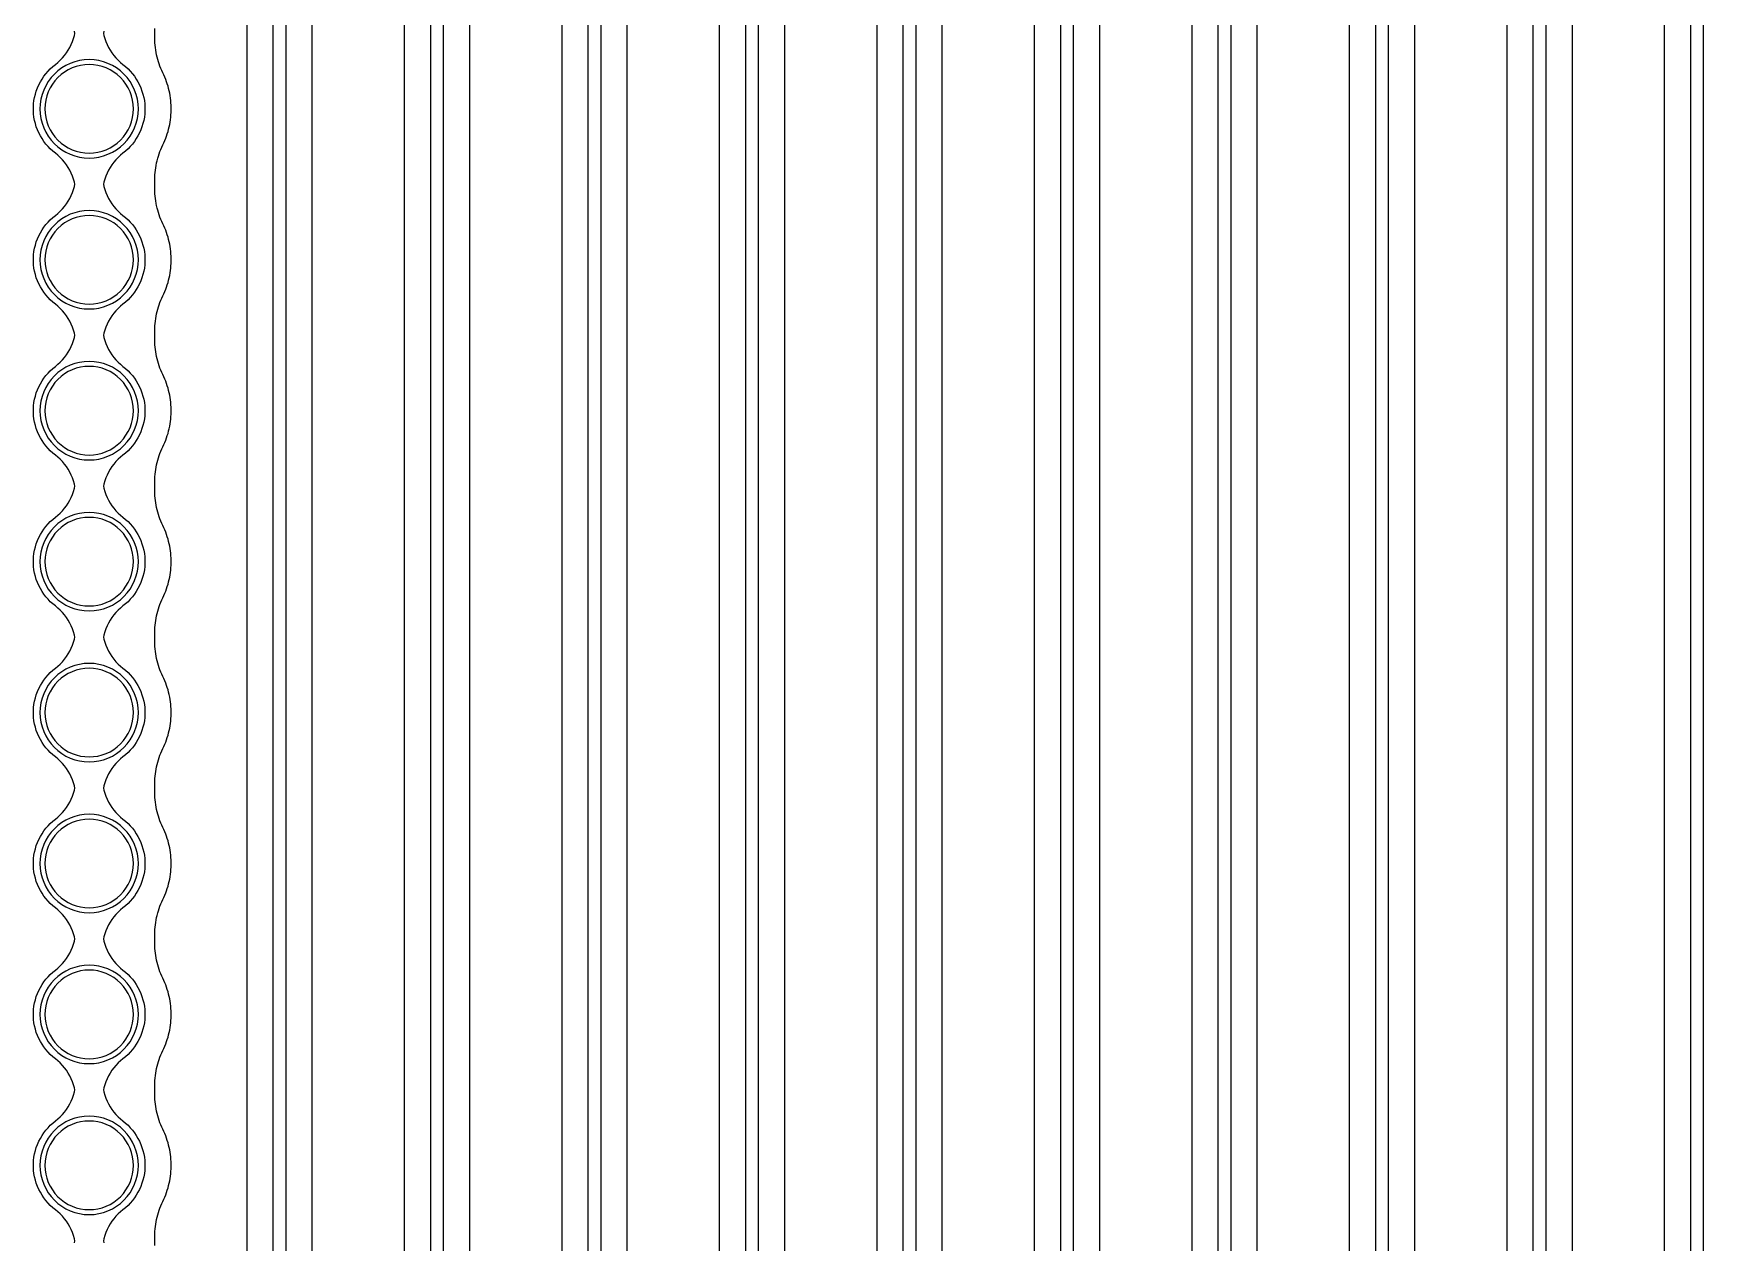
# Model space of a CAD drawing. Header units: metres. Extents: x -1805 to 1655, y -683 to 39617.
# Drawn here: x -8.5 to 246, y 4292.7 to 4477 of the extents above; entities that cross this region are included whole.
import ezdxf

# ---------------------------------------------------------------- set-up
doc = ezdxf.new("R2010")
doc.units = ezdxf.units.M
for name, color, linetype in [('Etching', 5, 'CONTINUOUS'), ('Metal', 4, 'CONTINUOUS'), ('pad_etching', 1, 'CONTINUOUS'), ('PEDOT_SIROF', 6, 'CONTINUOUS')]:
    doc.layers.add(name, color=color, linetype=linetype)

msp = doc.modelspace()

# ---------------------------------------------------------------- linework, layer by layer
at = {"layer": 'Etching'}
for points in [[(24, 9134.24), (24, -45.85)], [(34, -45.85), (34, 9134.24)], [(48, 9134.24), (48, 81.13)], [(58, 81.13), (58, 9134.24)], [(72, 9134.24), (72, 208.12)], [(82, 208.12), (82, 9134.24)], [(96, 9134.24), (96, 335.1)], [(106, 335.1), (106, 9134.24)], [(120, 9134.24), (120, 462.09)], [(130, 462.09), (130, 9134.24)], [(144, 9134.24), (144, 589.07)], [(154, 589.07), (154, 9134.24)], [(168, 9134.24), (168, 716.05)], [(178, 716.05), (178, 9134.24)], [(192, 9134.24), (192, 843.04)], [(202, 843.04), (202, 9134.24)], [(216, 9134.24), (216, 970.02)], [(226, 970.02), (226, 9134.24)], [(240, 9134.24), (240, 1097.01)], [(10, 4292.29), (10, 4293.73), (10.01, 4294.09), (10.02, 4294.45), (10.05, 4294.82), (10.09, 4295.18), (10.14, 4295.54), (10.2, 4295.9), (10.27, 4296.26), (10.35, 4296.61), (10.45, 4296.97), (10.55, 4297.32), (10.66, 4297.66), (10.79, 4298), (10.92, 4298.34), (11.07, 4298.68), (11.22, 4299.01), (11.38, 4299.34), (11.53, 4299.68), (11.67, 4300.02), (11.79, 4300.36), (11.91, 4300.71), (12.02, 4301.06), (12.11, 4301.42), (12.2, 4301.77), (12.27, 4302.13), (12.34, 4302.5), (12.39, 4302.86), (12.43, 4303.22), (12.47, 4303.59), (12.49, 4303.96), (12.5, 4304.32), (12.5, 4304.69), (12.49, 4305.06), (12.47, 4305.43), (12.43, 4305.79), (12.39, 4306.16), (12.34, 4306.52), (12.27, 4306.88), (12.2, 4307.24), (12.11, 4307.6), (12.02, 4307.95), (11.91, 4308.31), (11.79, 4308.65), (11.67, 4309), (11.53, 4309.34), (11.38, 4309.68), (11.22, 4310.01), (11.07, 4310.34), (10.92, 4310.67), (10.79, 4311.01), (10.66, 4311.35), (10.55, 4311.7), (10.45, 4312.05), (10.35, 4312.4), (10.27, 4312.76), (10.2, 4313.11), (10.14, 4313.47), (10.09, 4313.84), (10.05, 4314.2), (10.02, 4314.56), (10.01, 4314.93), (10, 4315.29), (10, 4316.73), (10.01, 4317.09), (10.02, 4317.45), (10.05, 4317.82), (10.09, 4318.18), (10.14, 4318.54), (10.2, 4318.9), (10.27, 4319.26), (10.35, 4319.61), (10.45, 4319.97), (10.55, 4320.32), (10.66, 4320.66), (10.79, 4321), (10.92, 4321.34), (11.07, 4321.68), (11.22, 4322.01), (11.38, 4322.34), (11.53, 4322.68), (11.67, 4323.02), (11.79, 4323.36), (11.91, 4323.71), (12.02, 4324.06), (12.11, 4324.42), (12.2, 4324.77), (12.27, 4325.13), (12.34, 4325.5), (12.39, 4325.86), (12.43, 4326.22), (12.47, 4326.59), (12.49, 4326.96), (12.5, 4327.32), (12.5, 4327.69), (12.49, 4328.06), (12.47, 4328.43), (12.43, 4328.79), (12.39, 4329.16), (12.34, 4329.52), (12.27, 4329.88), (12.2, 4330.24), (12.11, 4330.6), (12.02, 4330.95), (11.91, 4331.31), (11.79, 4331.65), (11.67, 4332), (11.53, 4332.34), (11.38, 4332.68), (11.22, 4333.01), (11.07, 4333.34), (10.92, 4333.67), (10.79, 4334.01), (10.66, 4334.35), (10.55, 4334.7), (10.45, 4335.05), (10.35, 4335.4), (10.27, 4335.76), (10.2, 4336.11), (10.14, 4336.47), (10.09, 4336.84), (10.05, 4337.2), (10.02, 4337.56), (10.01, 4337.93), (10, 4338.29), (10, 4339.73), (10.01, 4340.09), (10.02, 4340.45), (10.05, 4340.82), (10.09, 4341.18), (10.14, 4341.54), (10.2, 4341.9), (10.27, 4342.26), (10.35, 4342.61), (10.45, 4342.97), (10.55, 4343.32), (10.66, 4343.66), (10.79, 4344), (10.92, 4344.34), (11.07, 4344.68), (11.22, 4345.01), (11.38, 4345.34), (11.53, 4345.68), (11.67, 4346.02), (11.79, 4346.36), (11.91, 4346.71), (12.02, 4347.06), (12.11, 4347.42), (12.2, 4347.77), (12.27, 4348.13), (12.34, 4348.5), (12.39, 4348.86), (12.43, 4349.22), (12.47, 4349.59), (12.49, 4349.96), (12.5, 4350.32), (12.5, 4350.69), (12.49, 4351.06), (12.47, 4351.43), (12.43, 4351.79), (12.39, 4352.16), (12.34, 4352.52), (12.27, 4352.88), (12.2, 4353.24), (12.11, 4353.6), (12.02, 4353.95), (11.91, 4354.31), (11.79, 4354.65), (11.67, 4355), (11.53, 4355.34), (11.38, 4355.68), (11.22, 4356.01), (11.07, 4356.34), (10.92, 4356.67), (10.79, 4357.01), (10.66, 4357.35), (10.55, 4357.7), (10.45, 4358.05), (10.35, 4358.4), (10.27, 4358.76), (10.2, 4359.11), (10.14, 4359.47), (10.09, 4359.84), (10.05, 4360.2), (10.02, 4360.56), (10.01, 4360.93), (10, 4361.29), (10, 4362.73), (10.01, 4363.09), (10.02, 4363.45), (10.05, 4363.82), (10.09, 4364.18), (10.14, 4364.54), (10.2, 4364.9), (10.27, 4365.26), (10.35, 4365.61), (10.45, 4365.97), (10.55, 4366.32), (10.66, 4366.66), (10.79, 4367), (10.92, 4367.34), (11.07, 4367.68), (11.22, 4368.01), (11.38, 4368.34), (11.53, 4368.68), (11.67, 4369.02), (11.79, 4369.36), (11.91, 4369.71), (12.02, 4370.06), (12.11, 4370.42), (12.2, 4370.77), (12.27, 4371.13), (12.34, 4371.5), (12.39, 4371.86), (12.43, 4372.22), (12.47, 4372.59), (12.49, 4372.96), (12.5, 4373.32), (12.5, 4373.69), (12.49, 4374.06), (12.47, 4374.43), (12.43, 4374.79), (12.39, 4375.16), (12.34, 4375.52), (12.27, 4375.88), (12.2, 4376.24), (12.11, 4376.6), (12.02, 4376.95), (11.91, 4377.31), (11.79, 4377.65), (11.67, 4378), (11.53, 4378.34), (11.38, 4378.68), (11.22, 4379.01), (11.07, 4379.34), (10.92, 4379.67), (10.79, 4380.01), (10.66, 4380.35), (10.55, 4380.7), (10.45, 4381.05), (10.35, 4381.4), (10.27, 4381.76), (10.2, 4382.11), (10.14, 4382.47), (10.09, 4382.84), (10.05, 4383.2), (10.02, 4383.56), (10.01, 4383.93), (10, 4384.29), (10, 4385.73), (10.01, 4386.09), (10.02, 4386.45), (10.05, 4386.82), (10.09, 4387.18), (10.14, 4387.54), (10.2, 4387.9), (10.27, 4388.26), (10.35, 4388.61), (10.45, 4388.97), (10.55, 4389.32), (10.66, 4389.66), (10.79, 4390), (10.92, 4390.34), (11.07, 4390.68), (11.22, 4391.01), (11.38, 4391.34), (11.53, 4391.68), (11.67, 4392.02), (11.79, 4392.36), (11.91, 4392.71), (12.02, 4393.06), (12.11, 4393.42), (12.2, 4393.77), (12.27, 4394.13), (12.34, 4394.5), (12.39, 4394.86), (12.43, 4395.22), (12.47, 4395.59), (12.49, 4395.96), (12.5, 4396.32), (12.5, 4396.69), (12.49, 4397.06), (12.47, 4397.43), (12.43, 4397.79), (12.39, 4398.16), (12.34, 4398.52), (12.27, 4398.88), (12.2, 4399.24), (12.11, 4399.6), (12.02, 4399.95), (11.91, 4400.31), (11.79, 4400.65), (11.67, 4401), (11.53, 4401.34), (11.38, 4401.68), (11.22, 4402.01), (11.07, 4402.34), (10.92, 4402.67), (10.79, 4403.01), (10.66, 4403.35), (10.55, 4403.7), (10.45, 4404.05), (10.35, 4404.4), (10.27, 4404.76), (10.2, 4405.11), (10.14, 4405.47), (10.09, 4405.84), (10.05, 4406.2), (10.02, 4406.56), (10.01, 4406.93), (10, 4407.29), (10, 4408.73), (10.01, 4409.09), (10.02, 4409.45), (10.05, 4409.82), (10.09, 4410.18), (10.14, 4410.54), (10.2, 4410.9), (10.27, 4411.26), (10.35, 4411.61), (10.45, 4411.97), (10.55, 4412.32), (10.66, 4412.66), (10.79, 4413), (10.92, 4413.34), (11.07, 4413.68), (11.22, 4414.01), (11.38, 4414.34), (11.53, 4414.68), (11.67, 4415.02), (11.79, 4415.36), (11.91, 4415.71), (12.02, 4416.06), (12.11, 4416.42), (12.2, 4416.77), (12.27, 4417.13), (12.34, 4417.5), (12.39, 4417.86), (12.43, 4418.22), (12.47, 4418.59), (12.49, 4418.96), (12.5, 4419.32), (12.5, 4419.69), (12.49, 4420.06), (12.47, 4420.43), (12.43, 4420.79), (12.39, 4421.16), (12.34, 4421.52), (12.27, 4421.88), (12.2, 4422.24), (12.11, 4422.6), (12.02, 4422.95), (11.91, 4423.31), (11.79, 4423.65), (11.67, 4424), (11.53, 4424.34), (11.38, 4424.68), (11.22, 4425.01), (11.07, 4425.34), (10.92, 4425.67), (10.79, 4426.01), (10.66, 4426.35), (10.55, 4426.7), (10.45, 4427.05), (10.35, 4427.4), (10.27, 4427.76), (10.2, 4428.11), (10.14, 4428.47), (10.09, 4428.84), (10.05, 4429.2), (10.02, 4429.56), (10.01, 4429.93), (10, 4430.29), (10, 4431.73), (10.01, 4432.09), (10.02, 4432.45), (10.05, 4432.82), (10.09, 4433.18), (10.14, 4433.54), (10.2, 4433.9), (10.27, 4434.26), (10.35, 4434.61), (10.45, 4434.97), (10.55, 4435.32), (10.66, 4435.66), (10.79, 4436), (10.92, 4436.34), (11.07, 4436.68), (11.22, 4437.01), (11.38, 4437.34), (11.53, 4437.68), (11.67, 4438.02), (11.79, 4438.36), (11.91, 4438.71), (12.02, 4439.06), (12.11, 4439.42), (12.2, 4439.77), (12.27, 4440.13), (12.34, 4440.5), (12.39, 4440.86), (12.43, 4441.22), (12.47, 4441.59), (12.49, 4441.96), (12.5, 4442.32), (12.5, 4442.69), (12.49, 4443.06), (12.47, 4443.43), (12.43, 4443.79), (12.39, 4444.16), (12.34, 4444.52), (12.27, 4444.88), (12.2, 4445.24), (12.11, 4445.6), (12.02, 4445.95), (11.91, 4446.31), (11.79, 4446.65), (11.67, 4447), (11.53, 4447.34), (11.38, 4447.68), (11.22, 4448.01), (11.07, 4448.34), (10.92, 4448.67), (10.79, 4449.01), (10.66, 4449.35), (10.55, 4449.7), (10.45, 4450.05), (10.35, 4450.4), (10.27, 4450.76), (10.2, 4451.11), (10.14, 4451.47), (10.09, 4451.84), (10.05, 4452.2), (10.02, 4452.56), (10.01, 4452.93), (10, 4453.29), (10, 4454.73), (10.01, 4455.09), (10.02, 4455.45), (10.05, 4455.82), (10.09, 4456.18), (10.14, 4456.54), (10.2, 4456.9), (10.27, 4457.26), (10.35, 4457.61), (10.45, 4457.97), (10.55, 4458.32), (10.66, 4458.66), (10.79, 4459), (10.92, 4459.34), (11.07, 4459.68), (11.22, 4460.01), (11.38, 4460.34), (11.53, 4460.68), (11.67, 4461.02), (11.79, 4461.36), (11.91, 4461.71), (12.02, 4462.06), (12.11, 4462.42), (12.2, 4462.77), (12.27, 4463.13), (12.34, 4463.5), (12.39, 4463.86), (12.43, 4464.22), (12.47, 4464.59), (12.49, 4464.96), (12.5, 4465.32), (12.5, 4465.69), (12.49, 4466.06), (12.47, 4466.43), (12.43, 4466.79), (12.39, 4467.16), (12.34, 4467.52), (12.27, 4467.88), (12.2, 4468.24), (12.11, 4468.6), (12.02, 4468.95), (11.91, 4469.31), (11.79, 4469.65), (11.67, 4470), (11.53, 4470.34), (11.38, 4470.68), (11.22, 4471.01), (11.07, 4471.34), (10.92, 4471.67), (10.79, 4472.01), (10.66, 4472.35), (10.55, 4472.7), (10.45, 4473.05), (10.35, 4473.4), (10.27, 4473.76), (10.2, 4474.11), (10.14, 4474.47), (10.09, 4474.84), (10.05, 4475.2), (10.02, 4475.56), (10.01, 4475.93), (10, 4476.29), (10, 4477.73)]]:
    msp.add_lwpolyline(points, dxfattribs=at)
at = {"layer": 'Metal'}
for points in [[(30, -49.66), (30, 9436.51), (28, 9436.51), (28, 9436.51), (28, -49.66)], [(54, 77.32), (54, 9436.51), (52, 9436.51), (52, 9436.51), (52, 77.32)], [(78, 204.31), (78, 9436.51), (76, 9436.51), (76, 9436.51), (76, 204.31)], [(102, 331.29), (102, 9436.51), (100, 9436.51), (100, 9436.51), (100, 331.29)], [(126, 458.27), (126, 9436.51), (124, 9436.51), (124, 9436.51), (124, 458.27)], [(150, 585.26), (150, 9436.51), (148, 9436.51), (148, 9436.51), (148, 585.26)], [(174, 712.24), (174, 9436.51), (172, 9436.51), (172, 9436.51), (172, 712.24)], [(198, 839.23), (198, 9436.51), (196, 9436.51), (196, 9436.51), (196, 839.23)], [(222, 966.21), (222, 9436.51), (220, 9436.51), (220, 9436.51), (220, 966.21)], [(246, 1093.19), (246, 9436.51), (244, 9436.51), (244, 9436.51), (244, 1093.19)], [(-2.24, 4292.69), (-2.17, 4293.01), (-2.24, 4293.33), (-2.37, 4293.8), (-2.54, 4294.26), (-2.73, 4294.71), (-2.94, 4295.15), (-3.19, 4295.58), (-3.46, 4295.99), (-3.75, 4296.38), (-4.07, 4296.75), (-4.41, 4297.11), (-4.77, 4297.44), (-5.15, 4297.75), (-5.54, 4298.06), (-5.92, 4298.4), (-6.27, 4298.77), (-6.6, 4299.15), (-6.9, 4299.55), (-7.18, 4299.97), (-7.44, 4300.4), (-7.67, 4300.85), (-7.88, 4301.31), (-8.05, 4301.78), (-8.2, 4302.27), (-8.32, 4302.76), (-8.41, 4303.25), (-8.47, 4303.75), (-8.5, 4304.26), (-8.5, 4304.76), (-8.47, 4305.26), (-8.41, 4305.76), (-8.32, 4306.26), (-8.2, 4306.75), (-8.05, 4307.23), (-7.88, 4307.71), (-7.67, 4308.17), (-7.44, 4308.62), (-7.18, 4309.05), (-6.9, 4309.47), (-6.6, 4309.87), (-6.27, 4310.25), (-5.92, 4310.61), (-5.54, 4310.95), (-5.15, 4311.27), (-4.77, 4311.58), (-4.41, 4311.91), (-4.07, 4312.26), (-3.75, 4312.64), (-3.46, 4313.03), (-3.19, 4313.44), (-2.94, 4313.86), (-2.73, 4314.3), (-2.54, 4314.76), (-2.37, 4315.22), (-2.24, 4315.69), (-2.17, 4316.01), (-2.24, 4316.33), (-2.37, 4316.8), (-2.54, 4317.26), (-2.73, 4317.71), (-2.94, 4318.15), (-3.19, 4318.58), (-3.46, 4318.99), (-3.75, 4319.38), (-4.07, 4319.75), (-4.41, 4320.11), (-4.77, 4320.44), (-5.15, 4320.75), (-5.54, 4321.06), (-5.92, 4321.4), (-6.27, 4321.77), (-6.6, 4322.15), (-6.9, 4322.55), (-7.18, 4322.97), (-7.44, 4323.4), (-7.67, 4323.85), (-7.88, 4324.31), (-8.05, 4324.78), (-8.2, 4325.27), (-8.32, 4325.76), (-8.41, 4326.25), (-8.47, 4326.75), (-8.5, 4327.26), (-8.5, 4327.76), (-8.47, 4328.26), (-8.41, 4328.76), (-8.32, 4329.26), (-8.2, 4329.75), (-8.05, 4330.23), (-7.88, 4330.71), (-7.67, 4331.17), (-7.44, 4331.62), (-7.18, 4332.05), (-6.9, 4332.47), (-6.6, 4332.87), (-6.27, 4333.25), (-5.92, 4333.61), (-5.54, 4333.95), (-5.15, 4334.27), (-4.77, 4334.58), (-4.41, 4334.91), (-4.07, 4335.26), (-3.75, 4335.64), (-3.46, 4336.03), (-3.19, 4336.44), (-2.94, 4336.86), (-2.73, 4337.3), (-2.54, 4337.76), (-2.37, 4338.22), (-2.24, 4338.69), (-2.17, 4339.01), (-2.24, 4339.33), (-2.37, 4339.8), (-2.54, 4340.26), (-2.73, 4340.71), (-2.94, 4341.15), (-3.19, 4341.58), (-3.46, 4341.99), (-3.75, 4342.38), (-4.07, 4342.75), (-4.41, 4343.11), (-4.77, 4343.44), (-5.15, 4343.75), (-5.54, 4344.06), (-5.92, 4344.4), (-6.27, 4344.77), (-6.6, 4345.15), (-6.9, 4345.55), (-7.18, 4345.97), (-7.44, 4346.4), (-7.67, 4346.85), (-7.88, 4347.31), (-8.05, 4347.78), (-8.2, 4348.27), (-8.32, 4348.76), (-8.41, 4349.25), (-8.47, 4349.75), (-8.5, 4350.26), (-8.5, 4350.76), (-8.47, 4351.26), (-8.41, 4351.76), (-8.32, 4352.26), (-8.2, 4352.75), (-8.05, 4353.23), (-7.88, 4353.71), (-7.67, 4354.17), (-7.44, 4354.62), (-7.18, 4355.05), (-6.9, 4355.47), (-6.6, 4355.87), (-6.27, 4356.25), (-5.92, 4356.61), (-5.54, 4356.95), (-5.15, 4357.27), (-4.77, 4357.58), (-4.41, 4357.91), (-4.07, 4358.26), (-3.75, 4358.64), (-3.46, 4359.03), (-3.19, 4359.44), (-2.94, 4359.86), (-2.73, 4360.3), (-2.54, 4360.76), (-2.37, 4361.22), (-2.24, 4361.69), (-2.17, 4362.01), (-2.24, 4362.33), (-2.37, 4362.8), (-2.54, 4363.26), (-2.73, 4363.71), (-2.94, 4364.15), (-3.19, 4364.58), (-3.46, 4364.99), (-3.75, 4365.38), (-4.07, 4365.75), (-4.41, 4366.11), (-4.77, 4366.44), (-5.15, 4366.75), (-5.54, 4367.06), (-5.92, 4367.4), (-6.27, 4367.77), (-6.6, 4368.15), (-6.9, 4368.55), (-7.18, 4368.97), (-7.44, 4369.4), (-7.67, 4369.85), (-7.88, 4370.31), (-8.05, 4370.78), (-8.2, 4371.27), (-8.32, 4371.76), (-8.41, 4372.25), (-8.47, 4372.75), (-8.5, 4373.26), (-8.5, 4373.76), (-8.47, 4374.26), (-8.41, 4374.76), (-8.32, 4375.26), (-8.2, 4375.75), (-8.05, 4376.23), (-7.88, 4376.71), (-7.67, 4377.17), (-7.44, 4377.62), (-7.18, 4378.05), (-6.9, 4378.47), (-6.6, 4378.87), (-6.27, 4379.25), (-5.92, 4379.61), (-5.54, 4379.95), (-5.15, 4380.27), (-4.77, 4380.58), (-4.41, 4380.91), (-4.07, 4381.26), (-3.75, 4381.64), (-3.46, 4382.03), (-3.19, 4382.44), (-2.94, 4382.86), (-2.73, 4383.3), (-2.54, 4383.76), (-2.37, 4384.22), (-2.24, 4384.69), (-2.17, 4385.01), (-2.24, 4385.33), (-2.37, 4385.8), (-2.54, 4386.26), (-2.73, 4386.71), (-2.94, 4387.15), (-3.19, 4387.58), (-3.46, 4387.99), (-3.75, 4388.38), (-4.07, 4388.75), (-4.41, 4389.11), (-4.77, 4389.44), (-5.15, 4389.75), (-5.54, 4390.06), (-5.92, 4390.4), (-6.27, 4390.77), (-6.6, 4391.15), (-6.9, 4391.55), (-7.18, 4391.97), (-7.44, 4392.4), (-7.67, 4392.85), (-7.88, 4393.31), (-8.05, 4393.78), (-8.2, 4394.27), (-8.32, 4394.76), (-8.41, 4395.25), (-8.47, 4395.75), (-8.5, 4396.26), (-8.5, 4396.76), (-8.47, 4397.26), (-8.41, 4397.76), (-8.32, 4398.26), (-8.2, 4398.75), (-8.05, 4399.23), (-7.88, 4399.71), (-7.67, 4400.17), (-7.44, 4400.62), (-7.18, 4401.05), (-6.9, 4401.47), (-6.6, 4401.87), (-6.27, 4402.25), (-5.92, 4402.61), (-5.54, 4402.95), (-5.15, 4403.27), (-4.77, 4403.58), (-4.41, 4403.91), (-4.07, 4404.26), (-3.75, 4404.64), (-3.46, 4405.03), (-3.19, 4405.44), (-2.94, 4405.86), (-2.73, 4406.3), (-2.54, 4406.76), (-2.37, 4407.22), (-2.24, 4407.69), (-2.17, 4408.01), (-2.24, 4408.33), (-2.37, 4408.8), (-2.54, 4409.26), (-2.73, 4409.71), (-2.94, 4410.15), (-3.19, 4410.58), (-3.46, 4410.99), (-3.75, 4411.38), (-4.07, 4411.75), (-4.41, 4412.11), (-4.77, 4412.44), (-5.15, 4412.75), (-5.54, 4413.06), (-5.92, 4413.4), (-6.27, 4413.77), (-6.6, 4414.15), (-6.9, 4414.55), (-7.18, 4414.97), (-7.44, 4415.4), (-7.67, 4415.85), (-7.88, 4416.31), (-8.05, 4416.78), (-8.2, 4417.27), (-8.32, 4417.76), (-8.41, 4418.25), (-8.47, 4418.75), (-8.5, 4419.26), (-8.5, 4419.76), (-8.47, 4420.26), (-8.41, 4420.76), (-8.32, 4421.26), (-8.2, 4421.75), (-8.05, 4422.23), (-7.88, 4422.71), (-7.67, 4423.17), (-7.44, 4423.62), (-7.18, 4424.05), (-6.9, 4424.47), (-6.6, 4424.87), (-6.27, 4425.25), (-5.92, 4425.61), (-5.54, 4425.95), (-5.15, 4426.27), (-4.77, 4426.58), (-4.41, 4426.91), (-4.07, 4427.26), (-3.75, 4427.64), (-3.46, 4428.03), (-3.19, 4428.44), (-2.94, 4428.86), (-2.73, 4429.3), (-2.54, 4429.76), (-2.37, 4430.22), (-2.24, 4430.69), (-2.17, 4431.01), (-2.24, 4431.33), (-2.37, 4431.8), (-2.54, 4432.26), (-2.73, 4432.71), (-2.94, 4433.15), (-3.19, 4433.58), (-3.46, 4433.99), (-3.75, 4434.38), (-4.07, 4434.75), (-4.41, 4435.11), (-4.77, 4435.44), (-5.15, 4435.75), (-5.54, 4436.06), (-5.92, 4436.4), (-6.27, 4436.77), (-6.6, 4437.15), (-6.9, 4437.55), (-7.18, 4437.97), (-7.44, 4438.4), (-7.67, 4438.85), (-7.88, 4439.31), (-8.05, 4439.78), (-8.2, 4440.27), (-8.32, 4440.76), (-8.41, 4441.25), (-8.47, 4441.75), (-8.5, 4442.26), (-8.5, 4442.76), (-8.47, 4443.26), (-8.41, 4443.76), (-8.32, 4444.26), (-8.2, 4444.75), (-8.05, 4445.23), (-7.88, 4445.71), (-7.67, 4446.17), (-7.44, 4446.62), (-7.18, 4447.05), (-6.9, 4447.47), (-6.6, 4447.87), (-6.27, 4448.25), (-5.92, 4448.61), (-5.54, 4448.95), (-5.15, 4449.27), (-4.77, 4449.58), (-4.41, 4449.91), (-4.07, 4450.26), (-3.75, 4450.64), (-3.46, 4451.03), (-3.19, 4451.44), (-2.94, 4451.86), (-2.73, 4452.3), (-2.54, 4452.76), (-2.37, 4453.22), (-2.24, 4453.69), (-2.17, 4454.01), (-2.24, 4454.33), (-2.37, 4454.8), (-2.54, 4455.26), (-2.73, 4455.71), (-2.94, 4456.15), (-3.19, 4456.58), (-3.46, 4456.99), (-3.75, 4457.38), (-4.07, 4457.75), (-4.41, 4458.11), (-4.77, 4458.44), (-5.15, 4458.75), (-5.54, 4459.06), (-5.92, 4459.4), (-6.27, 4459.77), (-6.6, 4460.15), (-6.9, 4460.55), (-7.18, 4460.97), (-7.44, 4461.4), (-7.67, 4461.85), (-7.88, 4462.31), (-8.05, 4462.78), (-8.2, 4463.27), (-8.32, 4463.76), (-8.41, 4464.25), (-8.47, 4464.75), (-8.5, 4465.26), (-8.5, 4465.76), (-8.47, 4466.26), (-8.41, 4466.76), (-8.32, 4467.26), (-8.2, 4467.75), (-8.05, 4468.23), (-7.88, 4468.71), (-7.67, 4469.17), (-7.44, 4469.62), (-7.18, 4470.05), (-6.9, 4470.47), (-6.6, 4470.87), (-6.27, 4471.25), (-5.92, 4471.61), (-5.54, 4471.95), (-5.15, 4472.27), (-4.77, 4472.58), (-4.41, 4472.91), (-4.07, 4473.26), (-3.75, 4473.64), (-3.46, 4474.03), (-3.19, 4474.44), (-2.94, 4474.86), (-2.73, 4475.3), (-2.54, 4475.76), (-2.37, 4476.22), (-2.24, 4476.69), (-2.17, 4477.01), (-2.24, 4477.33)], [(2.24, 4477.33), (2.17, 4477.01), (2.24, 4476.69), (2.37, 4476.22), (2.54, 4475.76), (2.73, 4475.3), (2.94, 4474.86), (3.19, 4474.44), (3.46, 4474.03), (3.75, 4473.64), (4.07, 4473.26), (4.41, 4472.91), (4.77, 4472.58), (5.15, 4472.27), (5.54, 4471.95), (5.92, 4471.61), (6.27, 4471.25), (6.6, 4470.87), (6.9, 4470.47), (7.18, 4470.05), (7.44, 4469.62), (7.67, 4469.17), (7.88, 4468.71), (8.05, 4468.23), (8.2, 4467.75), (8.32, 4467.26), (8.41, 4466.76), (8.47, 4466.26), (8.5, 4465.76), (8.5, 4465.26), (8.47, 4464.75), (8.41, 4464.25), (8.32, 4463.76), (8.2, 4463.27), (8.05, 4462.78), (7.88, 4462.31), (7.67, 4461.85), (7.44, 4461.4), (7.18, 4460.97), (6.9, 4460.55), (6.6, 4460.15), (6.27, 4459.77), (5.92, 4459.4), (5.54, 4459.06), (5.15, 4458.75), (4.77, 4458.44), (4.41, 4458.11), (4.07, 4457.75), (3.75, 4457.38), (3.46, 4456.99), (3.19, 4456.58), (2.94, 4456.15), (2.73, 4455.71), (2.54, 4455.26), (2.37, 4454.8), (2.24, 4454.33), (2.17, 4454.01), (2.24, 4453.69), (2.37, 4453.22), (2.54, 4452.76), (2.73, 4452.3), (2.94, 4451.86), (3.19, 4451.44), (3.46, 4451.03), (3.75, 4450.64), (4.07, 4450.26), (4.41, 4449.91), (4.77, 4449.58), (5.15, 4449.27), (5.54, 4448.95), (5.92, 4448.61), (6.27, 4448.25), (6.6, 4447.87), (6.9, 4447.47), (7.18, 4447.05), (7.44, 4446.62), (7.67, 4446.17), (7.88, 4445.71), (8.05, 4445.23), (8.2, 4444.75), (8.32, 4444.26), (8.41, 4443.76), (8.47, 4443.26), (8.5, 4442.76), (8.5, 4442.26), (8.47, 4441.75), (8.41, 4441.25), (8.32, 4440.76), (8.2, 4440.27), (8.05, 4439.78), (7.88, 4439.31), (7.67, 4438.85), (7.44, 4438.4), (7.18, 4437.97), (6.9, 4437.55), (6.6, 4437.15), (6.27, 4436.77), (5.92, 4436.4), (5.54, 4436.06), (5.15, 4435.75), (4.77, 4435.44), (4.41, 4435.11), (4.07, 4434.75), (3.75, 4434.38), (3.46, 4433.99), (3.19, 4433.58), (2.94, 4433.15), (2.73, 4432.71), (2.54, 4432.26), (2.37, 4431.8), (2.24, 4431.33), (2.17, 4431.01), (2.24, 4430.69), (2.37, 4430.22), (2.54, 4429.76), (2.73, 4429.3), (2.94, 4428.86), (3.19, 4428.44), (3.46, 4428.03), (3.75, 4427.64), (4.07, 4427.26), (4.41, 4426.91), (4.77, 4426.58), (5.15, 4426.27), (5.54, 4425.95), (5.92, 4425.61), (6.27, 4425.25), (6.6, 4424.87), (6.9, 4424.47), (7.18, 4424.05), (7.44, 4423.62), (7.67, 4423.17), (7.88, 4422.71), (8.05, 4422.23), (8.2, 4421.75), (8.32, 4421.26), (8.41, 4420.76), (8.47, 4420.26), (8.5, 4419.76), (8.5, 4419.26), (8.47, 4418.75), (8.41, 4418.25), (8.32, 4417.76), (8.2, 4417.27), (8.05, 4416.78), (7.88, 4416.31), (7.67, 4415.85), (7.44, 4415.4), (7.18, 4414.97), (6.9, 4414.55), (6.6, 4414.15), (6.27, 4413.77), (5.92, 4413.4), (5.54, 4413.06), (5.15, 4412.75), (4.77, 4412.44), (4.41, 4412.11), (4.07, 4411.75), (3.75, 4411.38), (3.46, 4410.99), (3.19, 4410.58), (2.94, 4410.15), (2.73, 4409.71), (2.54, 4409.26), (2.37, 4408.8), (2.24, 4408.33), (2.17, 4408.01), (2.24, 4407.69), (2.37, 4407.22), (2.54, 4406.76), (2.73, 4406.3), (2.94, 4405.86), (3.19, 4405.44), (3.46, 4405.03), (3.75, 4404.64), (4.07, 4404.26), (4.41, 4403.91), (4.77, 4403.58), (5.15, 4403.27), (5.54, 4402.95), (5.92, 4402.61), (6.27, 4402.25), (6.6, 4401.87), (6.9, 4401.47), (7.18, 4401.05), (7.44, 4400.62), (7.67, 4400.17), (7.88, 4399.71), (8.05, 4399.23), (8.2, 4398.75), (8.32, 4398.26), (8.41, 4397.76), (8.47, 4397.26), (8.5, 4396.76), (8.5, 4396.26), (8.47, 4395.75), (8.41, 4395.25), (8.32, 4394.76), (8.2, 4394.27), (8.05, 4393.78), (7.88, 4393.31), (7.67, 4392.85), (7.44, 4392.4), (7.18, 4391.97), (6.9, 4391.55), (6.6, 4391.15), (6.27, 4390.77), (5.92, 4390.4), (5.54, 4390.06), (5.15, 4389.75), (4.77, 4389.44), (4.41, 4389.11), (4.07, 4388.75), (3.75, 4388.38), (3.46, 4387.99), (3.19, 4387.58), (2.94, 4387.15), (2.73, 4386.71), (2.54, 4386.26), (2.37, 4385.8), (2.24, 4385.33), (2.17, 4385.01), (2.24, 4384.69), (2.37, 4384.22), (2.54, 4383.76), (2.73, 4383.3), (2.94, 4382.86), (3.19, 4382.44), (3.46, 4382.03), (3.75, 4381.64), (4.07, 4381.26), (4.41, 4380.91), (4.77, 4380.58), (5.15, 4380.27), (5.54, 4379.95), (5.92, 4379.61), (6.27, 4379.25), (6.6, 4378.87), (6.9, 4378.47), (7.18, 4378.05), (7.44, 4377.62), (7.67, 4377.17), (7.88, 4376.71), (8.05, 4376.23), (8.2, 4375.75), (8.32, 4375.26), (8.41, 4374.76), (8.47, 4374.26), (8.5, 4373.76), (8.5, 4373.26), (8.47, 4372.75), (8.41, 4372.25), (8.32, 4371.76), (8.2, 4371.27), (8.05, 4370.78), (7.88, 4370.31), (7.67, 4369.85), (7.44, 4369.4), (7.18, 4368.97), (6.9, 4368.55), (6.6, 4368.15), (6.27, 4367.77), (5.92, 4367.4), (5.54, 4367.06), (5.15, 4366.75), (4.77, 4366.44), (4.41, 4366.11), (4.07, 4365.75), (3.75, 4365.38), (3.46, 4364.99), (3.19, 4364.58), (2.94, 4364.15), (2.73, 4363.71), (2.54, 4363.26), (2.37, 4362.8), (2.24, 4362.33), (2.17, 4362.01), (2.24, 4361.69), (2.37, 4361.22), (2.54, 4360.76), (2.73, 4360.3), (2.94, 4359.86), (3.19, 4359.44), (3.46, 4359.03), (3.75, 4358.64), (4.07, 4358.26), (4.41, 4357.91), (4.77, 4357.58), (5.15, 4357.27), (5.54, 4356.95), (5.92, 4356.61), (6.27, 4356.25), (6.6, 4355.87), (6.9, 4355.47), (7.18, 4355.05), (7.44, 4354.62), (7.67, 4354.17), (7.88, 4353.71), (8.05, 4353.23), (8.2, 4352.75), (8.32, 4352.26), (8.41, 4351.76), (8.47, 4351.26), (8.5, 4350.76), (8.5, 4350.26), (8.47, 4349.75), (8.41, 4349.25), (8.32, 4348.76), (8.2, 4348.27), (8.05, 4347.78), (7.88, 4347.31), (7.67, 4346.85), (7.44, 4346.4), (7.18, 4345.97), (6.9, 4345.55), (6.6, 4345.15), (6.27, 4344.77), (5.92, 4344.4), (5.54, 4344.06), (5.15, 4343.75), (4.77, 4343.44), (4.41, 4343.11), (4.07, 4342.75), (3.75, 4342.38), (3.46, 4341.99), (3.19, 4341.58), (2.94, 4341.15), (2.73, 4340.71), (2.54, 4340.26), (2.37, 4339.8), (2.24, 4339.33), (2.17, 4339.01), (2.24, 4338.69), (2.37, 4338.22), (2.54, 4337.76), (2.73, 4337.3), (2.94, 4336.86), (3.19, 4336.44), (3.46, 4336.03), (3.75, 4335.64), (4.07, 4335.26), (4.41, 4334.91), (4.77, 4334.58), (5.15, 4334.27), (5.54, 4333.95), (5.92, 4333.61), (6.27, 4333.25), (6.6, 4332.87), (6.9, 4332.47), (7.18, 4332.05), (7.44, 4331.62), (7.67, 4331.17), (7.88, 4330.71), (8.05, 4330.23), (8.2, 4329.75), (8.32, 4329.26), (8.41, 4328.76), (8.47, 4328.26), (8.5, 4327.76), (8.5, 4327.26), (8.47, 4326.75), (8.41, 4326.25), (8.32, 4325.76), (8.2, 4325.27), (8.05, 4324.78), (7.88, 4324.31), (7.67, 4323.85), (7.44, 4323.4), (7.18, 4322.97), (6.9, 4322.55), (6.6, 4322.15), (6.27, 4321.77), (5.92, 4321.4), (5.54, 4321.06), (5.15, 4320.75), (4.77, 4320.44), (4.41, 4320.11), (4.07, 4319.75), (3.75, 4319.38), (3.46, 4318.99), (3.19, 4318.58), (2.94, 4318.15), (2.73, 4317.71), (2.54, 4317.26), (2.37, 4316.8), (2.24, 4316.33), (2.17, 4316.01), (2.24, 4315.69), (2.37, 4315.22), (2.54, 4314.76), (2.73, 4314.3), (2.94, 4313.86), (3.19, 4313.44), (3.46, 4313.03), (3.75, 4312.64), (4.07, 4312.26), (4.41, 4311.91), (4.77, 4311.58), (5.15, 4311.27), (5.54, 4310.95), (5.92, 4310.61), (6.27, 4310.25), (6.6, 4309.87), (6.9, 4309.47), (7.18, 4309.05), (7.44, 4308.62), (7.67, 4308.17), (7.88, 4307.71), (8.05, 4307.23), (8.2, 4306.75), (8.32, 4306.26), (8.41, 4305.76), (8.47, 4305.26), (8.5, 4304.76), (8.5, 4304.26), (8.47, 4303.75), (8.41, 4303.25), (8.32, 4302.76), (8.2, 4302.27), (8.05, 4301.78), (7.88, 4301.31), (7.67, 4300.85), (7.44, 4300.4), (7.18, 4299.97), (6.9, 4299.55), (6.6, 4299.15), (6.27, 4298.77), (5.92, 4298.4), (5.54, 4298.06), (5.15, 4297.75), (4.77, 4297.44), (4.41, 4297.11), (4.07, 4296.75), (3.75, 4296.38), (3.46, 4295.99), (3.19, 4295.58), (2.94, 4295.15), (2.73, 4294.71), (2.54, 4294.26), (2.37, 4293.8), (2.24, 4293.33), (2.17, 4293.01), (2.24, 4292.69)]]:
    msp.add_lwpolyline(points, dxfattribs=at)
at = {"layer": 'pad_etching'}
for points in [[(6.75, 4465.51), (6.72, 4466.17), (6.62, 4466.82), (6.46, 4467.47), (6.24, 4468.09), (5.95, 4468.69), (5.61, 4469.26), (5.22, 4469.79), (4.77, 4470.28), (4.28, 4470.73), (3.75, 4471.12), (3.18, 4471.46), (2.58, 4471.74), (1.96, 4471.97), (1.32, 4472.13), (0.66, 4472.23), (0, 4472.26), (-0.66, 4472.23), (-1.32, 4472.13), (-1.96, 4471.97), (-2.58, 4471.74), (-3.18, 4471.46), (-3.75, 4471.12), (-4.28, 4470.73), (-4.77, 4470.28), (-5.22, 4469.79), (-5.61, 4469.26), (-5.95, 4468.69), (-6.24, 4468.09), (-6.46, 4467.47), (-6.62, 4466.82), (-6.72, 4466.17), (-6.75, 4465.51), (-6.72, 4464.85), (-6.62, 4464.19), (-6.46, 4463.55), (-6.24, 4462.92), (-5.95, 4462.33), (-5.61, 4461.76), (-5.22, 4461.23), (-4.77, 4460.73), (-4.28, 4460.29), (-3.75, 4459.9), (-3.18, 4459.55), (-2.58, 4459.27), (-1.96, 4459.05), (-1.32, 4458.89), (-0.66, 4458.79), (0, 4458.76), (0.66, 4458.79), (1.32, 4458.89), (1.96, 4459.05), (2.58, 4459.27), (3.18, 4459.55), (3.75, 4459.9), (4.28, 4460.29), (4.77, 4460.73), (5.22, 4461.23), (5.61, 4461.76), (5.95, 4462.33), (6.24, 4462.92), (6.46, 4463.55), (6.62, 4464.19), (6.72, 4464.85), (6.75, 4465.51)], [(6.75, 4442.51), (6.72, 4443.17), (6.62, 4443.82), (6.46, 4444.47), (6.24, 4445.09), (5.95, 4445.69), (5.61, 4446.26), (5.22, 4446.79), (4.77, 4447.28), (4.28, 4447.73), (3.75, 4448.12), (3.18, 4448.46), (2.58, 4448.74), (1.96, 4448.97), (1.32, 4449.13), (0.66, 4449.23), (0, 4449.26), (-0.66, 4449.23), (-1.32, 4449.13), (-1.96, 4448.97), (-2.58, 4448.74), (-3.18, 4448.46), (-3.75, 4448.12), (-4.28, 4447.73), (-4.77, 4447.28), (-5.22, 4446.79), (-5.61, 4446.26), (-5.95, 4445.69), (-6.24, 4445.09), (-6.46, 4444.47), (-6.62, 4443.82), (-6.72, 4443.17), (-6.75, 4442.51), (-6.72, 4441.85), (-6.62, 4441.19), (-6.46, 4440.55), (-6.24, 4439.92), (-5.95, 4439.33), (-5.61, 4438.76), (-5.22, 4438.23), (-4.77, 4437.73), (-4.28, 4437.29), (-3.75, 4436.9), (-3.18, 4436.55), (-2.58, 4436.27), (-1.96, 4436.05), (-1.32, 4435.89), (-0.66, 4435.79), (0, 4435.76), (0.66, 4435.79), (1.32, 4435.89), (1.96, 4436.05), (2.58, 4436.27), (3.18, 4436.55), (3.75, 4436.9), (4.28, 4437.29), (4.77, 4437.73), (5.22, 4438.23), (5.61, 4438.76), (5.95, 4439.33), (6.24, 4439.92), (6.46, 4440.55), (6.62, 4441.19), (6.72, 4441.85), (6.75, 4442.51)], [(6.75, 4419.51), (6.72, 4420.17), (6.62, 4420.82), (6.46, 4421.47), (6.24, 4422.09), (5.95, 4422.69), (5.61, 4423.26), (5.22, 4423.79), (4.77, 4424.28), (4.28, 4424.73), (3.75, 4425.12), (3.18, 4425.46), (2.58, 4425.74), (1.96, 4425.97), (1.32, 4426.13), (0.66, 4426.23), (0, 4426.26), (-0.66, 4426.23), (-1.32, 4426.13), (-1.96, 4425.97), (-2.58, 4425.74), (-3.18, 4425.46), (-3.75, 4425.12), (-4.28, 4424.73), (-4.77, 4424.28), (-5.22, 4423.79), (-5.61, 4423.26), (-5.95, 4422.69), (-6.24, 4422.09), (-6.46, 4421.47), (-6.62, 4420.82), (-6.72, 4420.17), (-6.75, 4419.51), (-6.72, 4418.85), (-6.62, 4418.19), (-6.46, 4417.55), (-6.24, 4416.92), (-5.95, 4416.33), (-5.61, 4415.76), (-5.22, 4415.23), (-4.77, 4414.73), (-4.28, 4414.29), (-3.75, 4413.9), (-3.18, 4413.55), (-2.58, 4413.27), (-1.96, 4413.05), (-1.32, 4412.89), (-0.66, 4412.79), (0, 4412.76), (0.66, 4412.79), (1.32, 4412.89), (1.96, 4413.05), (2.58, 4413.27), (3.18, 4413.55), (3.75, 4413.9), (4.28, 4414.29), (4.77, 4414.73), (5.22, 4415.23), (5.61, 4415.76), (5.95, 4416.33), (6.24, 4416.92), (6.46, 4417.55), (6.62, 4418.19), (6.72, 4418.85), (6.75, 4419.51)], [(6.75, 4396.51), (6.72, 4397.17), (6.62, 4397.82), (6.46, 4398.47), (6.24, 4399.09), (5.95, 4399.69), (5.61, 4400.26), (5.22, 4400.79), (4.77, 4401.28), (4.28, 4401.73), (3.75, 4402.12), (3.18, 4402.46), (2.58, 4402.74), (1.96, 4402.97), (1.32, 4403.13), (0.66, 4403.23), (0, 4403.26), (-0.66, 4403.23), (-1.32, 4403.13), (-1.96, 4402.97), (-2.58, 4402.74), (-3.18, 4402.46), (-3.75, 4402.12), (-4.28, 4401.73), (-4.77, 4401.28), (-5.22, 4400.79), (-5.61, 4400.26), (-5.95, 4399.69), (-6.24, 4399.09), (-6.46, 4398.47), (-6.62, 4397.82), (-6.72, 4397.17), (-6.75, 4396.51), (-6.72, 4395.85), (-6.62, 4395.19), (-6.46, 4394.55), (-6.24, 4393.92), (-5.95, 4393.33), (-5.61, 4392.76), (-5.22, 4392.23), (-4.77, 4391.73), (-4.28, 4391.29), (-3.75, 4390.9), (-3.18, 4390.55), (-2.58, 4390.27), (-1.96, 4390.05), (-1.32, 4389.89), (-0.66, 4389.79), (0, 4389.76), (0.66, 4389.79), (1.32, 4389.89), (1.96, 4390.05), (2.58, 4390.27), (3.18, 4390.55), (3.75, 4390.9), (4.28, 4391.29), (4.77, 4391.73), (5.22, 4392.23), (5.61, 4392.76), (5.95, 4393.33), (6.24, 4393.92), (6.46, 4394.55), (6.62, 4395.19), (6.72, 4395.85), (6.75, 4396.51)], [(6.75, 4373.51), (6.72, 4374.17), (6.62, 4374.82), (6.46, 4375.47), (6.24, 4376.09), (5.95, 4376.69), (5.61, 4377.26), (5.22, 4377.79), (4.77, 4378.28), (4.28, 4378.73), (3.75, 4379.12), (3.18, 4379.46), (2.58, 4379.74), (1.96, 4379.97), (1.32, 4380.13), (0.66, 4380.23), (0, 4380.26), (-0.66, 4380.23), (-1.32, 4380.13), (-1.96, 4379.97), (-2.58, 4379.74), (-3.18, 4379.46), (-3.75, 4379.12), (-4.28, 4378.73), (-4.77, 4378.28), (-5.22, 4377.79), (-5.61, 4377.26), (-5.95, 4376.69), (-6.24, 4376.09), (-6.46, 4375.47), (-6.62, 4374.82), (-6.72, 4374.17), (-6.75, 4373.51), (-6.72, 4372.85), (-6.62, 4372.19), (-6.46, 4371.55), (-6.24, 4370.92), (-5.95, 4370.33), (-5.61, 4369.76), (-5.22, 4369.23), (-4.77, 4368.73), (-4.28, 4368.29), (-3.75, 4367.9), (-3.18, 4367.55), (-2.58, 4367.27), (-1.96, 4367.05), (-1.32, 4366.89), (-0.66, 4366.79), (0, 4366.76), (0.66, 4366.79), (1.32, 4366.89), (1.96, 4367.05), (2.58, 4367.27), (3.18, 4367.55), (3.75, 4367.9), (4.28, 4368.29), (4.77, 4368.73), (5.22, 4369.23), (5.61, 4369.76), (5.95, 4370.33), (6.24, 4370.92), (6.46, 4371.55), (6.62, 4372.19), (6.72, 4372.85), (6.75, 4373.51)], [(6.75, 4350.51), (6.72, 4351.17), (6.62, 4351.82), (6.46, 4352.47), (6.24, 4353.09), (5.95, 4353.69), (5.61, 4354.26), (5.22, 4354.79), (4.77, 4355.28), (4.28, 4355.73), (3.75, 4356.12), (3.18, 4356.46), (2.58, 4356.74), (1.96, 4356.97), (1.32, 4357.13), (0.66, 4357.23), (0, 4357.26), (-0.66, 4357.23), (-1.32, 4357.13), (-1.96, 4356.97), (-2.58, 4356.74), (-3.18, 4356.46), (-3.75, 4356.12), (-4.28, 4355.73), (-4.77, 4355.28), (-5.22, 4354.79), (-5.61, 4354.26), (-5.95, 4353.69), (-6.24, 4353.09), (-6.46, 4352.47), (-6.62, 4351.82), (-6.72, 4351.17), (-6.75, 4350.51), (-6.72, 4349.85), (-6.62, 4349.19), (-6.46, 4348.55), (-6.24, 4347.92), (-5.95, 4347.33), (-5.61, 4346.76), (-5.22, 4346.23), (-4.77, 4345.73), (-4.28, 4345.29), (-3.75, 4344.9), (-3.18, 4344.55), (-2.58, 4344.27), (-1.96, 4344.05), (-1.32, 4343.89), (-0.66, 4343.79), (0, 4343.76), (0.66, 4343.79), (1.32, 4343.89), (1.96, 4344.05), (2.58, 4344.27), (3.18, 4344.55), (3.75, 4344.9), (4.28, 4345.29), (4.77, 4345.73), (5.22, 4346.23), (5.61, 4346.76), (5.95, 4347.33), (6.24, 4347.92), (6.46, 4348.55), (6.62, 4349.19), (6.72, 4349.85), (6.75, 4350.51)], [(6.75, 4327.51), (6.72, 4328.17), (6.62, 4328.82), (6.46, 4329.47), (6.24, 4330.09), (5.95, 4330.69), (5.61, 4331.26), (5.22, 4331.79), (4.77, 4332.28), (4.28, 4332.73), (3.75, 4333.12), (3.18, 4333.46), (2.58, 4333.74), (1.96, 4333.97), (1.32, 4334.13), (0.66, 4334.23), (0, 4334.26), (-0.66, 4334.23), (-1.32, 4334.13), (-1.96, 4333.97), (-2.58, 4333.74), (-3.18, 4333.46), (-3.75, 4333.12), (-4.28, 4332.73), (-4.77, 4332.28), (-5.22, 4331.79), (-5.61, 4331.26), (-5.95, 4330.69), (-6.24, 4330.09), (-6.46, 4329.47), (-6.62, 4328.82), (-6.72, 4328.17), (-6.75, 4327.51), (-6.72, 4326.85), (-6.62, 4326.19), (-6.46, 4325.55), (-6.24, 4324.92), (-5.95, 4324.33), (-5.61, 4323.76), (-5.22, 4323.23), (-4.77, 4322.73), (-4.28, 4322.29), (-3.75, 4321.9), (-3.18, 4321.55), (-2.58, 4321.27), (-1.96, 4321.05), (-1.32, 4320.89), (-0.66, 4320.79), (0, 4320.76), (0.66, 4320.79), (1.32, 4320.89), (1.96, 4321.05), (2.58, 4321.27), (3.18, 4321.55), (3.75, 4321.9), (4.28, 4322.29), (4.77, 4322.73), (5.22, 4323.23), (5.61, 4323.76), (5.95, 4324.33), (6.24, 4324.92), (6.46, 4325.55), (6.62, 4326.19), (6.72, 4326.85), (6.75, 4327.51)], [(6.75, 4304.51), (6.72, 4305.17), (6.62, 4305.82), (6.46, 4306.47), (6.24, 4307.09), (5.95, 4307.69), (5.61, 4308.26), (5.22, 4308.79), (4.77, 4309.28), (4.28, 4309.73), (3.75, 4310.12), (3.18, 4310.46), (2.58, 4310.74), (1.96, 4310.97), (1.32, 4311.13), (0.66, 4311.23), (0, 4311.26), (-0.66, 4311.23), (-1.32, 4311.13), (-1.96, 4310.97), (-2.58, 4310.74), (-3.18, 4310.46), (-3.75, 4310.12), (-4.28, 4309.73), (-4.77, 4309.28), (-5.22, 4308.79), (-5.61, 4308.26), (-5.95, 4307.69), (-6.24, 4307.09), (-6.46, 4306.47), (-6.62, 4305.82), (-6.72, 4305.17), (-6.75, 4304.51), (-6.72, 4303.85), (-6.62, 4303.19), (-6.46, 4302.55), (-6.24, 4301.92), (-5.95, 4301.33), (-5.61, 4300.76), (-5.22, 4300.23), (-4.77, 4299.73), (-4.28, 4299.29), (-3.75, 4298.9), (-3.18, 4298.55), (-2.58, 4298.27), (-1.96, 4298.05), (-1.32, 4297.89), (-0.66, 4297.79), (0, 4297.76), (0.66, 4297.79), (1.32, 4297.89), (1.96, 4298.05), (2.58, 4298.27), (3.18, 4298.55), (3.75, 4298.9), (4.28, 4299.29), (4.77, 4299.73), (5.22, 4300.23), (5.61, 4300.76), (5.95, 4301.33), (6.24, 4301.92), (6.46, 4302.55), (6.62, 4303.19), (6.72, 4303.85), (6.75, 4304.51)]]:
    msp.add_lwpolyline(points, close=True, dxfattribs=at)
at = {"layer": 'PEDOT_SIROF'}
for points in [[(7.5, 4465.51), (7.46, 4466.24), (7.36, 4466.97), (7.18, 4467.69), (6.93, 4468.38), (6.61, 4469.04), (6.24, 4469.67), (5.8, 4470.27), (5.3, 4470.81), (4.76, 4471.31), (4.17, 4471.74), (3.54, 4472.12), (2.87, 4472.44), (2.18, 4472.68), (1.46, 4472.86), (0.74, 4472.97), (0, 4473.01), (-0.74, 4472.97), (-1.46, 4472.86), (-2.18, 4472.68), (-2.87, 4472.44), (-3.54, 4472.12), (-4.17, 4471.74), (-4.76, 4471.31), (-5.3, 4470.81), (-5.8, 4470.27), (-6.24, 4469.67), (-6.61, 4469.04), (-6.93, 4468.38), (-7.18, 4467.69), (-7.36, 4466.97), (-7.46, 4466.24), (-7.5, 4465.51), (-7.46, 4464.77), (-7.36, 4464.04), (-7.18, 4463.33), (-6.93, 4462.64), (-6.61, 4461.97), (-6.24, 4461.34), (-5.8, 4460.75), (-5.3, 4460.2), (-4.76, 4459.71), (-4.17, 4459.27), (-3.54, 4458.89), (-2.87, 4458.58), (-2.18, 4458.33), (-1.46, 4458.15), (-0.74, 4458.04), (0, 4458.01), (0.74, 4458.04), (1.46, 4458.15), (2.18, 4458.33), (2.87, 4458.58), (3.54, 4458.89), (4.17, 4459.27), (4.76, 4459.71), (5.3, 4460.2), (5.8, 4460.75), (6.24, 4461.34), (6.61, 4461.97), (6.93, 4462.64), (7.18, 4463.33), (7.36, 4464.04), (7.46, 4464.77), (7.5, 4465.51)], [(7.5, 4442.51), (7.46, 4443.24), (7.36, 4443.97), (7.18, 4444.69), (6.93, 4445.38), (6.61, 4446.04), (6.24, 4446.67), (5.8, 4447.27), (5.3, 4447.81), (4.76, 4448.31), (4.17, 4448.74), (3.54, 4449.12), (2.87, 4449.44), (2.18, 4449.68), (1.46, 4449.86), (0.74, 4449.97), (0, 4450.01), (-0.74, 4449.97), (-1.46, 4449.86), (-2.18, 4449.68), (-2.87, 4449.44), (-3.54, 4449.12), (-4.17, 4448.74), (-4.76, 4448.31), (-5.3, 4447.81), (-5.8, 4447.27), (-6.24, 4446.67), (-6.61, 4446.04), (-6.93, 4445.38), (-7.18, 4444.69), (-7.36, 4443.97), (-7.46, 4443.24), (-7.5, 4442.51), (-7.46, 4441.77), (-7.36, 4441.04), (-7.18, 4440.33), (-6.93, 4439.64), (-6.61, 4438.97), (-6.24, 4438.34), (-5.8, 4437.75), (-5.3, 4437.2), (-4.76, 4436.71), (-4.17, 4436.27), (-3.54, 4435.89), (-2.87, 4435.58), (-2.18, 4435.33), (-1.46, 4435.15), (-0.74, 4435.04), (0, 4435.01), (0.74, 4435.04), (1.46, 4435.15), (2.18, 4435.33), (2.87, 4435.58), (3.54, 4435.89), (4.17, 4436.27), (4.76, 4436.71), (5.3, 4437.2), (5.8, 4437.75), (6.24, 4438.34), (6.61, 4438.97), (6.93, 4439.64), (7.18, 4440.33), (7.36, 4441.04), (7.46, 4441.77), (7.5, 4442.51)], [(7.5, 4419.51), (7.46, 4420.24), (7.36, 4420.97), (7.18, 4421.69), (6.93, 4422.38), (6.61, 4423.04), (6.24, 4423.67), (5.8, 4424.27), (5.3, 4424.81), (4.76, 4425.31), (4.17, 4425.74), (3.54, 4426.12), (2.87, 4426.44), (2.18, 4426.68), (1.46, 4426.86), (0.74, 4426.97), (0, 4427.01), (-0.74, 4426.97), (-1.46, 4426.86), (-2.18, 4426.68), (-2.87, 4426.44), (-3.54, 4426.12), (-4.17, 4425.74), (-4.76, 4425.31), (-5.3, 4424.81), (-5.8, 4424.27), (-6.24, 4423.67), (-6.61, 4423.04), (-6.93, 4422.38), (-7.18, 4421.69), (-7.36, 4420.97), (-7.46, 4420.24), (-7.5, 4419.51), (-7.46, 4418.77), (-7.36, 4418.04), (-7.18, 4417.33), (-6.93, 4416.64), (-6.61, 4415.97), (-6.24, 4415.34), (-5.8, 4414.75), (-5.3, 4414.2), (-4.76, 4413.71), (-4.17, 4413.27), (-3.54, 4412.89), (-2.87, 4412.58), (-2.18, 4412.33), (-1.46, 4412.15), (-0.74, 4412.04), (0, 4412.01), (0.74, 4412.04), (1.46, 4412.15), (2.18, 4412.33), (2.87, 4412.58), (3.54, 4412.89), (4.17, 4413.27), (4.76, 4413.71), (5.3, 4414.2), (5.8, 4414.75), (6.24, 4415.34), (6.61, 4415.97), (6.93, 4416.64), (7.18, 4417.33), (7.36, 4418.04), (7.46, 4418.77), (7.5, 4419.51)], [(7.5, 4396.51), (7.46, 4397.24), (7.36, 4397.97), (7.18, 4398.69), (6.93, 4399.38), (6.61, 4400.04), (6.24, 4400.67), (5.8, 4401.27), (5.3, 4401.81), (4.76, 4402.31), (4.17, 4402.74), (3.54, 4403.12), (2.87, 4403.44), (2.18, 4403.68), (1.46, 4403.86), (0.74, 4403.97), (0, 4404.01), (-0.74, 4403.97), (-1.46, 4403.86), (-2.18, 4403.68), (-2.87, 4403.44), (-3.54, 4403.12), (-4.17, 4402.74), (-4.76, 4402.31), (-5.3, 4401.81), (-5.8, 4401.27), (-6.24, 4400.67), (-6.61, 4400.04), (-6.93, 4399.38), (-7.18, 4398.69), (-7.36, 4397.97), (-7.46, 4397.24), (-7.5, 4396.51), (-7.46, 4395.77), (-7.36, 4395.04), (-7.18, 4394.33), (-6.93, 4393.64), (-6.61, 4392.97), (-6.24, 4392.34), (-5.8, 4391.75), (-5.3, 4391.2), (-4.76, 4390.71), (-4.17, 4390.27), (-3.54, 4389.89), (-2.87, 4389.58), (-2.18, 4389.33), (-1.46, 4389.15), (-0.74, 4389.04), (0, 4389.01), (0.74, 4389.04), (1.46, 4389.15), (2.18, 4389.33), (2.87, 4389.58), (3.54, 4389.89), (4.17, 4390.27), (4.76, 4390.71), (5.3, 4391.2), (5.8, 4391.75), (6.24, 4392.34), (6.61, 4392.97), (6.93, 4393.64), (7.18, 4394.33), (7.36, 4395.04), (7.46, 4395.77), (7.5, 4396.51)], [(7.5, 4373.51), (7.46, 4374.24), (7.36, 4374.97), (7.18, 4375.69), (6.93, 4376.38), (6.61, 4377.04), (6.24, 4377.67), (5.8, 4378.27), (5.3, 4378.81), (4.76, 4379.31), (4.17, 4379.74), (3.54, 4380.12), (2.87, 4380.44), (2.18, 4380.68), (1.46, 4380.86), (0.74, 4380.97), (0, 4381.01), (-0.74, 4380.97), (-1.46, 4380.86), (-2.18, 4380.68), (-2.87, 4380.44), (-3.54, 4380.12), (-4.17, 4379.74), (-4.76, 4379.31), (-5.3, 4378.81), (-5.8, 4378.27), (-6.24, 4377.67), (-6.61, 4377.04), (-6.93, 4376.38), (-7.18, 4375.69), (-7.36, 4374.97), (-7.46, 4374.24), (-7.5, 4373.51), (-7.46, 4372.77), (-7.36, 4372.04), (-7.18, 4371.33), (-6.93, 4370.64), (-6.61, 4369.97), (-6.24, 4369.34), (-5.8, 4368.75), (-5.3, 4368.2), (-4.76, 4367.71), (-4.17, 4367.27), (-3.54, 4366.89), (-2.87, 4366.58), (-2.18, 4366.33), (-1.46, 4366.15), (-0.74, 4366.04), (0, 4366.01), (0.74, 4366.04), (1.46, 4366.15), (2.18, 4366.33), (2.87, 4366.58), (3.54, 4366.89), (4.17, 4367.27), (4.76, 4367.71), (5.3, 4368.2), (5.8, 4368.75), (6.24, 4369.34), (6.61, 4369.97), (6.93, 4370.64), (7.18, 4371.33), (7.36, 4372.04), (7.46, 4372.77), (7.5, 4373.51)], [(7.5, 4350.51), (7.46, 4351.24), (7.36, 4351.97), (7.18, 4352.69), (6.93, 4353.38), (6.61, 4354.04), (6.24, 4354.67), (5.8, 4355.27), (5.3, 4355.81), (4.76, 4356.31), (4.17, 4356.74), (3.54, 4357.12), (2.87, 4357.44), (2.18, 4357.68), (1.46, 4357.86), (0.74, 4357.97), (0, 4358.01), (-0.74, 4357.97), (-1.46, 4357.86), (-2.18, 4357.68), (-2.87, 4357.44), (-3.54, 4357.12), (-4.17, 4356.74), (-4.76, 4356.31), (-5.3, 4355.81), (-5.8, 4355.27), (-6.24, 4354.67), (-6.61, 4354.04), (-6.93, 4353.38), (-7.18, 4352.69), (-7.36, 4351.97), (-7.46, 4351.24), (-7.5, 4350.51), (-7.46, 4349.77), (-7.36, 4349.04), (-7.18, 4348.33), (-6.93, 4347.64), (-6.61, 4346.97), (-6.24, 4346.34), (-5.8, 4345.75), (-5.3, 4345.2), (-4.76, 4344.71), (-4.17, 4344.27), (-3.54, 4343.89), (-2.87, 4343.58), (-2.18, 4343.33), (-1.46, 4343.15), (-0.74, 4343.04), (0, 4343.01), (0.74, 4343.04), (1.46, 4343.15), (2.18, 4343.33), (2.87, 4343.58), (3.54, 4343.89), (4.17, 4344.27), (4.76, 4344.71), (5.3, 4345.2), (5.8, 4345.75), (6.24, 4346.34), (6.61, 4346.97), (6.93, 4347.64), (7.18, 4348.33), (7.36, 4349.04), (7.46, 4349.77), (7.5, 4350.51)], [(7.5, 4327.51), (7.46, 4328.24), (7.36, 4328.97), (7.18, 4329.69), (6.93, 4330.38), (6.61, 4331.04), (6.24, 4331.67), (5.8, 4332.27), (5.3, 4332.81), (4.76, 4333.31), (4.17, 4333.74), (3.54, 4334.12), (2.87, 4334.44), (2.18, 4334.68), (1.46, 4334.86), (0.74, 4334.97), (0, 4335.01), (-0.74, 4334.97), (-1.46, 4334.86), (-2.18, 4334.68), (-2.87, 4334.44), (-3.54, 4334.12), (-4.17, 4333.74), (-4.76, 4333.31), (-5.3, 4332.81), (-5.8, 4332.27), (-6.24, 4331.67), (-6.61, 4331.04), (-6.93, 4330.38), (-7.18, 4329.69), (-7.36, 4328.97), (-7.46, 4328.24), (-7.5, 4327.51), (-7.46, 4326.77), (-7.36, 4326.04), (-7.18, 4325.33), (-6.93, 4324.64), (-6.61, 4323.97), (-6.24, 4323.34), (-5.8, 4322.75), (-5.3, 4322.2), (-4.76, 4321.71), (-4.17, 4321.27), (-3.54, 4320.89), (-2.87, 4320.58), (-2.18, 4320.33), (-1.46, 4320.15), (-0.74, 4320.04), (0, 4320.01), (0.74, 4320.04), (1.46, 4320.15), (2.18, 4320.33), (2.87, 4320.58), (3.54, 4320.89), (4.17, 4321.27), (4.76, 4321.71), (5.3, 4322.2), (5.8, 4322.75), (6.24, 4323.34), (6.61, 4323.97), (6.93, 4324.64), (7.18, 4325.33), (7.36, 4326.04), (7.46, 4326.77), (7.5, 4327.51)], [(7.5, 4304.51), (7.46, 4305.24), (7.36, 4305.97), (7.18, 4306.69), (6.93, 4307.38), (6.61, 4308.04), (6.24, 4308.67), (5.8, 4309.27), (5.3, 4309.81), (4.76, 4310.31), (4.17, 4310.74), (3.54, 4311.12), (2.87, 4311.44), (2.18, 4311.68), (1.46, 4311.86), (0.74, 4311.97), (0, 4312.01), (-0.74, 4311.97), (-1.46, 4311.86), (-2.18, 4311.68), (-2.87, 4311.44), (-3.54, 4311.12), (-4.17, 4310.74), (-4.76, 4310.31), (-5.3, 4309.81), (-5.8, 4309.27), (-6.24, 4308.67), (-6.61, 4308.04), (-6.93, 4307.38), (-7.18, 4306.69), (-7.36, 4305.97), (-7.46, 4305.24), (-7.5, 4304.51), (-7.46, 4303.77), (-7.36, 4303.04), (-7.18, 4302.33), (-6.93, 4301.64), (-6.61, 4300.97), (-6.24, 4300.34), (-5.8, 4299.75), (-5.3, 4299.2), (-4.76, 4298.71), (-4.17, 4298.27), (-3.54, 4297.89), (-2.87, 4297.58), (-2.18, 4297.33), (-1.46, 4297.15), (-0.74, 4297.04), (0, 4297.01), (0.74, 4297.04), (1.46, 4297.15), (2.18, 4297.33), (2.87, 4297.58), (3.54, 4297.89), (4.17, 4298.27), (4.76, 4298.71), (5.3, 4299.2), (5.8, 4299.75), (6.24, 4300.34), (6.61, 4300.97), (6.93, 4301.64), (7.18, 4302.33), (7.36, 4303.04), (7.46, 4303.77), (7.5, 4304.51)]]:
    msp.add_lwpolyline(points, close=True, dxfattribs=at)

doc.saveas('drawing.dxf')
